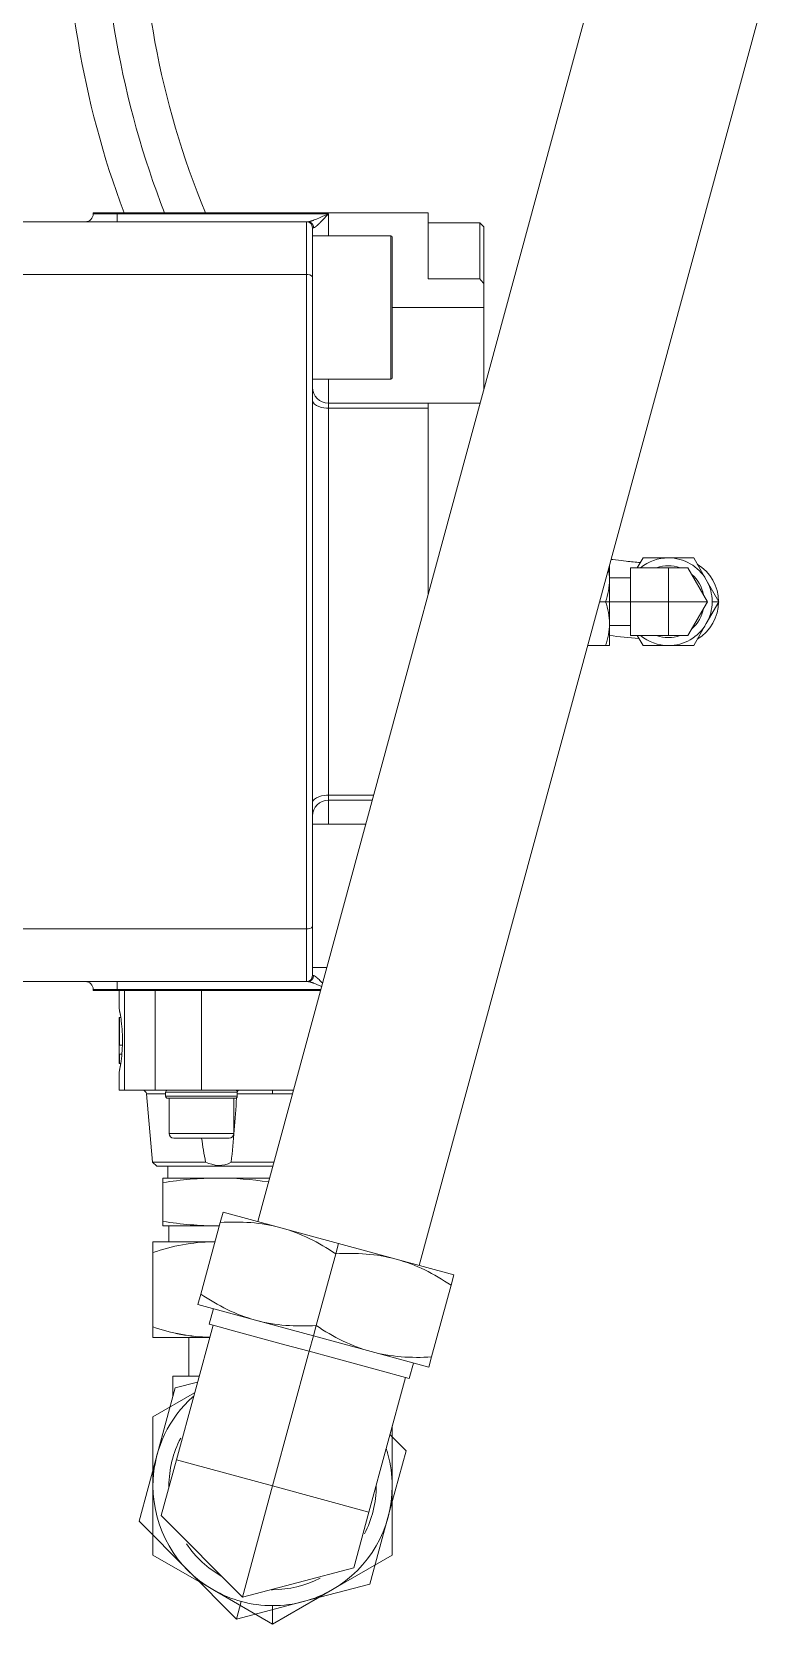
# Model space of a CAD drawing. Header units: millimetres. Extents: x -1838618 to -1600818, y -1770412 to -1553248.
# Drawn here: x -1791787.1 to -1791605.1, y -1686431.5 to -1686032.3 of the extents above; entities that cross this region are included whole.
import ezdxf

# ---------------------------------------------------------------- set-up
doc = ezdxf.new("R2010")
doc.units = ezdxf.units.MM
doc.header["$LTSCALE"] = 100
doc.layers.add('412equipment', color=6, linetype='Continuous')
doc.layers.add('_____1', color=160, linetype='Continuous')

# ---------------------------------------------------------------- blocks, each defined once
blk = doc.blocks.new('A$C2A4D0462')
at = {"layer": '_____1', "color": 7, "lineweight": 0}
for p, q in [((44.551, -52.323), (50.202, -31.545)), ((47.253, -53.058), (52.904, -32.279)), ((41.8, -35.464), (42.2, -35.463)), ((41.8, -35.48), (41.8, -35.464)), ((42.2, -35.48), (41.8, -35.48)), ((42.2, -35.48), (42.2, -35.463)), ((42.2, -35.464), (47.4, -35.464)), ((45.733, -35.48), (42.2, -35.48)), ((42.2, -35.48), (42.2, -35.614)), ((45.367, -35.614), (45.367, -36.496)), ((45.733, -35.847), (45.733, -35.48)), ((47.4, -35.464), (47.4, -36.568)), ((48.267, -35.63), (47.4, -35.63)), ((48.333, -35.697), (48.267, -35.63)), ((48.267, -36.568), (48.267, -35.63)), ((45.485, -35.714), (45.467, -35.714)), ((45.467, -35.714), (45.467, -36.534)), ((46.776, -35.847), (45.467, -35.847)), ((46.776, -35.847), (46.776, -38.247)), ((46.8, -35.871), (46.8, -38.223)), ((45.367, -36.496), (40.5, -36.496)), ((45.367, -36.496), (45.367, -47.432)), ((47.4, -36.568), (48.267, -36.568)), ((48.333, -37.047), (46.8, -37.047)), ((48.333, -38.416), (48.333, -37.047)), ((45.467, -38.247), (46.776, -38.247)), ((45.733, -38.647), (47.4, -38.647)), ((45.733, -45.196), (45.733, -38.731)), ((45.733, -38.731), (47.4, -38.731)), ((47.4, -38.647), (47.4, -38.731)), ((47.4, -38.647), (48.267, -38.647)), ((47.4, -38.731), (47.4, -41.848)), ((48.267, -38.661), (48.267, -38.647)), ((48.267, -38.647), (48.27, -38.647)), ((50.899, -41.397), (50.995, -41.23)), ((51.842, -41.23), (52.053, -41.597)), ((50.433, -41.597), (50.433, -41.364)), ((50.785, -41.397), (51.418, -41.397)), ((51.745, -41.397), (51.418, -41.397)), ((51.418, -41.397), (51.418, -41.964)), ((52.073, -41.964), (51.745, -41.397)), ((50.785, -41.564), (50.433, -41.564)), ((50.433, -41.964), (50.433, -41.597)), ((52.265, -41.964), (52.053, -41.597)), ((50.368, -41.964), (50.27, -41.964)), ((50.368, -41.964), (50.433, -41.964)), ((50.433, -41.964), (50.785, -41.964)), ((50.433, -42.33), (50.433, -41.964)), ((50.785, -41.964), (51.418, -41.964)), ((51.418, -41.964), (52.073, -41.964)), ((51.418, -41.964), (51.418, -42.53)), ((51.745, -42.53), (52.073, -41.964)), ((52.265, -41.964), (52.053, -42.33)), ((52.152, -41.964), (52.265, -41.964)), ((50.433, -42.697), (50.433, -42.33)), ((50.433, -42.364), (50.785, -42.364)), ((51.418, -42.53), (50.785, -42.53)), ((50.995, -42.697), (50.899, -42.53)), ((51.418, -42.53), (51.745, -42.53)), ((52.053, -42.33), (51.842, -42.697)), ((50.071, -42.697), (50.368, -42.697)), ((50.433, -42.697), (50.368, -42.697)), ((51.418, -42.697), (50.995, -42.697)), ((51.842, -42.697), (51.418, -42.697)), ((46.489, -45.196), (45.733, -45.196)), ((46.466, -45.28), (45.733, -45.28)), ((46.358, -45.68), (45.467, -45.68)), ((40.5, -47.432), (45.367, -47.432)), ((45.367, -48.314), (45.367, -47.432)), ((45.467, -48.08), (45.705, -48.08)), ((42.2, -48.447), (42.2, -48.314)), ((45.467, -48.214), (45.485, -48.214)), ((41.8, -48.447), (42.2, -48.447)), ((41.8, -48.464), (41.8, -48.447)), ((42.2, -48.447), (45.605, -48.447)), ((42.2, -48.447), (42.2, -48.464)), ((42.233, -48.464), (42.233, -48.758)), ((42.324, -50.13), (42.324, -48.464)), ((42.835, -50.13), (42.835, -48.464)), ((43.61, -48.464), (43.61, -50.13)), ((42.234, -48.912), (42.241, -48.912)), ((42.234, -49.22), (42.234, -48.912)), ((42.261, -48.912), (42.241, -48.912)), ((42.241, -48.912), (42.241, -49.374)), ((42.233, -49.22), (42.234, -49.22)), ((42.233, -49.22), (42.233, -49.374)), ((42.241, -49.374), (42.233, -49.374)), ((42.235, -49.374), (42.235, -49.528)), ((42.288, -49.374), (42.241, -49.374)), ((42.233, -49.528), (42.241, -49.528)), ((42.233, -49.528), (42.233, -49.682)), ((42.241, -49.682), (42.233, -49.682)), ((42.278, -49.528), (42.241, -49.528)), ((42.241, -49.528), (42.241, -49.682)), ((42.261, -49.682), (42.241, -49.682)), ((42.233, -50.13), (42.324, -50.13)), ((42.791, -51.331), (42.691, -50.191)), ((43.01, -50.191), (42.691, -50.191)), ((43.01, -50.164), (43.01, -50.23)), ((44.21, -50.164), (43.01, -50.164)), ((43.01, -50.23), (44.21, -50.23)), ((44.177, -50.264), (43.043, -50.264)), ((43.068, -50.264), (43.068, -50.85)), ((44.152, -50.264), (44.152, -50.85)), ((44.21, -50.23), (44.21, -50.164)), ((44.21, -50.191), (44.8, -50.191)), ((44.8, -50.191), (44.8, -50.13)), ((44.8, -50.191), (45.131, -50.191)), ((43.068, -50.85), (44.152, -50.85)), ((44.072, -50.93), (43.148, -50.93)), ((42.864, -51.397), (42.791, -51.331)), ((43.679, -51.331), (42.791, -51.331)), ((44.821, -51.331), (44.107, -51.331)), ((42.864, -51.397), (44.803, -51.397)), ((42.967, -51.673), (42.967, -51.597)), ((43.05, -51.397), (43.05, -51.597)), ((42.967, -51.673), (42.967, -52.321)), ((42.967, -52.397), (42.967, -52.321)), ((42.967, -52.397), (43.883, -52.397)), ((43.067, -52.397), (43.067, -52.664)), ((43.925, -52.338), (43.599, -53.538)), ((43.883, -52.397), (43.909, -52.397)), ((43.925, -52.338), (43.972, -52.166)), ((44.937, -52.428), (43.972, -52.166)), ((45.902, -52.691), (44.937, -52.428)), ((42.8, -52.842), (42.8, -52.664)), ((43.8, -52.664), (42.8, -52.664)), ((43.837, -52.664), (43.8, -52.664)), ((45.855, -52.863), (45.902, -52.691)), ((46.867, -52.953), (45.902, -52.691)), ((45.855, -52.863), (45.529, -54.062)), ((47.832, -53.216), (46.867, -52.953)), ((47.832, -53.216), (47.785, -53.388)), ((47.459, -54.587), (47.785, -53.388)), ((43.552, -53.71), (43.599, -53.538)), ((43.552, -53.71), (44.517, -53.972)), ((43.81, -53.78), (43.74, -54.037)), ((44.517, -53.972), (45.482, -54.235)), ((42.8, -54.264), (43.747, -54.264)), ((43.804, -54.055), (43.192, -56.306)), ((43.4, -54.264), (43.4, -54.91)), ((43.74, -54.037), (43.804, -54.055)), ((43.804, -54.055), (44.21, -54.165)), ((44.21, -54.165), (45.006, -54.382)), ((45.412, -54.492), (45.482, -54.235)), ((45.482, -54.235), (45.529, -54.062)), ((45.482, -54.235), (46.447, -54.497)), ((45.412, -54.492), (44.8, -56.744)), ((45.006, -54.382), (45.412, -54.492)), ((45.412, -54.492), (45.818, -54.603)), ((46.447, -54.497), (47.412, -54.76)), ((46.614, -54.819), (45.818, -54.603)), ((46.614, -54.819), (47.02, -54.929)), ((47.085, -54.947), (47.155, -54.69)), ((47.459, -54.587), (47.412, -54.76)), ((43.133, -54.91), (43.571, -54.91)), ((43.133, -54.91), (43.133, -55.251)), ((43.173, -55.105), (43.545, -55.006)), ((46.408, -57.181), (47.02, -54.929)), ((47.085, -54.947), (47.02, -54.929)), ((42.8, -55.589), (43.496, -55.187)), ((46.762, -55.881), (47.033, -56.154)), ((47.033, -56.154), (46.73, -57.268)), ((43.192, -56.306), (42.939, -57.235)), ((44.8, -56.744), (43.192, -56.306)), ((44.295, -58.601), (44.8, -56.744)), ((46.408, -57.181), (44.8, -56.744)), ((46.156, -58.11), (46.408, -57.181)), ((43.38, -58.153), (42.567, -57.333)), ((42.939, -57.235), (44.295, -58.601)), ((46.73, -57.268), (46.427, -58.383)), ((43.8, -58.476), (42.8, -57.898)), ((46.8, -57.898), (45.8, -58.476)), ((43.38, -58.153), (44.194, -58.972)), ((44.295, -58.601), (46.156, -58.11)), ((43.8, -58.476), (44.8, -59.053)), ((44.779, -58.477), (44.8, -58.477)), ((45.8, -58.476), (44.8, -59.053)), ((46.427, -58.383), (45.31, -58.677)), ((44.194, -58.972), (44.275, -58.674)), ((45.31, -58.677), (44.194, -58.972)), ((44.8, -59.053), (44.8, -58.744))]:
    blk.add_line(p, q, dxfattribs=at)
for points in [[(40.5, -35.614), (45.367, -35.614), (45.392, -35.614)], [(48.333, -35.697), (48.333, -36.647), (48.333, -37.047)], [(45.467, -36.534), (45.467, -47.393), (45.467, -48.214)], [(45.733, -38.731), (45.733, -38.647), (45.733, -38.247)], [(50.995, -41.23), (51.418, -41.23), (51.842, -41.23)], [(50.785, -42.53), (50.785, -41.964), (50.785, -41.397)], [(45.733, -45.68), (45.733, -45.28), (45.733, -45.196)], [(45.392, -48.314), (45.392, -48.314), (45.367, -48.314), (40.5, -48.314)], [(45.601, -48.464), (42.2, -48.464), (41.8, -48.464)], [(42.235, -48.769), (42.235, -48.765), (42.234, -48.763), (42.234, -48.76), (42.233, -48.759), (42.233, -48.758)], [(42.233, -49.835), (42.233, -49.835), (42.233, -50.13)], [(45.148, -50.13), (43.61, -50.13), (42.835, -50.13), (42.324, -50.13)], [(44.749, -51.597), (43.883, -51.597), (42.967, -51.597)], [(42.8, -54.264), (42.8, -54.085), (42.8, -52.842)], [(42.567, -57.333), (42.87, -56.219), (43.173, -55.105)], [(42.8, -57.898), (42.8, -56.744), (42.8, -55.589)], [(46.8, -55.741), (46.8, -56.744), (46.8, -57.898)]]:
    blk.add_lwpolyline(points, dxfattribs=at)
for points in [[(27.966, -33.364), (34.76, -27.669), (39.653, -20.036), (41.992, -11.485)], [(41.3, -29.634), (41.31, -31.645), (41.608, -33.578), (42.316, -35.464)], [(41.933, -29.634), (41.935, -31.62), (42.263, -33.614), (42.995, -35.464)], [(43.679, -35.464), (42.897, -33.588), (42.576, -31.663), (42.567, -29.634)], [(41.667, -35.613), (41.741, -35.613), (41.8, -35.553), (41.8, -35.48)], [(45.467, -35.714), (45.467, -35.659), (45.422, -35.614), (45.367, -35.614)], [(46.8, -35.871), (46.8, -35.858), (46.789, -35.847), (46.776, -35.847)], [(45.467, -36.534), (45.464, -36.504), (45.389, -36.494), (45.367, -36.496)], [(48.267, -36.568), (48.288, -36.594), (48.312, -36.62), (48.333, -36.647)], [(46.776, -38.247), (46.789, -38.247), (46.8, -38.236), (46.8, -38.223)], [(45.466, -38.38), (45.466, -38.528), (45.586, -38.647), (45.733, -38.647)], [(45.733, -38.731), (45.657, -38.735), (45.469, -38.699), (45.467, -38.599)], [(51.418, -41.231), (51.248, -41.231), (51.084, -41.29), (50.953, -41.398)], [(52.053, -41.598), (51.922, -41.371), (51.68, -41.231), (51.418, -41.231)], [(50.433, -41.597), (50.434, -41.539), (50.428, -41.48), (50.417, -41.422)], [(51.221, -41.397), (51.282, -41.376), (51.354, -41.363), (51.418, -41.364)], [(51.418, -41.364), (51.481, -41.363), (51.556, -41.376), (51.615, -41.397)], [(51.81, -41.509), (51.916, -41.602), (51.979, -41.714), (52.008, -41.851)], [(50.433, -41.597), (50.434, -41.72), (50.407, -41.848), (50.368, -41.964)], [(52.151, -41.964), (52.151, -41.836), (52.117, -41.709), (52.053, -41.598)], [(50.433, -42.33), (50.435, -42.209), (50.407, -42.078), (50.368, -41.964)], [(52.053, -42.331), (52.117, -42.219), (52.151, -42.093), (52.151, -41.964)], [(51.81, -42.418), (51.913, -42.331), (51.982, -42.208), (52.008, -42.076)], [(50.368, -42.697), (50.407, -42.58), (50.434, -42.454), (50.433, -42.33)], [(50.433, -42.53), (50.598, -42.55), (50.761, -42.566), (50.926, -42.577)], [(50.953, -42.53), (51.084, -42.638), (51.248, -42.697), (51.418, -42.697)], [(51.221, -42.53), (51.287, -42.554), (51.349, -42.562), (51.418, -42.564)], [(51.418, -42.697), (51.68, -42.697), (51.922, -42.557), (52.053, -42.331)], [(51.418, -42.564), (51.485, -42.562), (51.552, -42.555), (51.615, -42.53)], [(45.733, -45.196), (45.659, -45.192), (45.468, -45.229), (45.467, -45.328)], [(45.733, -45.28), (45.586, -45.28), (45.466, -45.399), (45.466, -45.547)], [(45.367, -47.432), (45.393, -47.431), (45.461, -47.427), (45.467, -47.393)], [(41.8, -48.447), (41.8, -48.374), (41.741, -48.314), (41.667, -48.314)], [(45.367, -48.314), (45.422, -48.314), (45.467, -48.27), (45.467, -48.214)], [(45.485, -48.214), (45.485, -48.266), (45.446, -48.313), (45.392, -48.314)], [(42.692, -50.191), (42.689, -50.157), (42.66, -50.13), (42.625, -50.13)], [(43.043, -50.13), (43.026, -50.131), (43.009, -50.146), (43.01, -50.164)], [(43.01, -50.23), (43.009, -50.248), (43.026, -50.263), (43.043, -50.264)], [(44.107, -51.331), (44.15, -50.974), (44.176, -50.616), (44.197, -50.257)], [(44.21, -50.164), (44.21, -50.146), (44.195, -50.131), (44.177, -50.131)], [(44.177, -50.263), (44.195, -50.263), (44.21, -50.248), (44.21, -50.23)], [(43.068, -50.85), (43.066, -50.893), (43.105, -50.932), (43.148, -50.93)], [(43.613, -50.93), (43.632, -51.064), (43.655, -51.198), (43.679, -51.331)], [(44.072, -50.93), (44.116, -50.93), (44.152, -50.894), (44.152, -50.85)], [(43.679, -51.331), (43.819, -51.39), (43.972, -51.415), (44.107, -51.331)], [(43.883, -51.597), (43.575, -51.597), (43.271, -51.625), (42.967, -51.673)], [(44.731, -51.663), (44.452, -51.621), (44.166, -51.598), (43.883, -51.597)], [(42.967, -52.321), (43.27, -52.368), (43.576, -52.398), (43.883, -52.397)], [(43.883, -52.397), (43.892, -52.397), (43.901, -52.397), (43.909, -52.397)], [(44.937, -52.428), (44.603, -52.338), (44.27, -52.32), (43.925, -52.338)], [(44.937, -52.428), (45.27, -52.519), (45.569, -52.673), (45.855, -52.863)], [(43.8, -52.664), (43.462, -52.662), (43.12, -52.735), (42.8, -52.842)], [(43.836, -52.667), (43.823, -52.664), (43.814, -52.664), (43.8, -52.664)], [(43.8, -52.664), (43.813, -52.664), (43.825, -52.664), (43.837, -52.664)], [(46.867, -52.953), (46.533, -52.863), (46.199, -52.844), (45.855, -52.863)], [(47.785, -53.388), (47.5, -53.198), (47.199, -53.043), (46.867, -52.953)], [(43.599, -53.538), (43.883, -53.727), (44.187, -53.883), (44.517, -53.972)], [(45.529, -54.062), (45.189, -54.082), (44.847, -54.064), (44.517, -53.972)], [(42.8, -54.085), (43.106, -54.188), (43.426, -54.256), (43.75, -54.255)], [(42.8, -54.085), (43.106, -54.187), (43.424, -54.258), (43.747, -54.263)], [(45.529, -54.062), (45.81, -54.251), (46.12, -54.409), (46.447, -54.497)], [(46.447, -54.497), (46.776, -54.588), (47.12, -54.607), (47.459, -54.587)], [(43.395, -55.321), (43.014, -55.697), (42.8, -56.209), (42.8, -56.744)], [(43.482, -55.24), (43.452, -55.266), (43.423, -55.293), (43.395, -55.321)], [(46.728, -56.212), (46.719, -56.18), (46.709, -56.147), (46.699, -56.114)], [(46.8, -56.744), (46.8, -56.564), (46.776, -56.386), (46.728, -56.212)], [(42.8, -56.744), (42.8, -57.459), (43.182, -58.119), (43.8, -58.476)], [(45.8, -58.476), (46.419, -58.119), (46.8, -57.459), (46.8, -56.744)], [(43.361, -57.71), (43.513, -57.936), (43.716, -58.123), (43.953, -58.256)], [(43.8, -58.476), (44.104, -58.652), (44.449, -58.744), (44.8, -58.744)], [(44.8, -58.477), (45.076, -58.477), (45.348, -58.411), (45.593, -58.285)], [(44.8, -58.744), (45.151, -58.744), (45.496, -58.652), (45.8, -58.476)]]:
    blk.add_open_spline(points, degree=3, dxfattribs=at)
for points, knots in [([(45.733, -35.48), (45.689, -35.501), (45.643, -35.522), (45.598, -35.541), (45.565, -35.556), (45.53, -35.571), (45.496, -35.584), (45.491, -35.587), (45.483, -35.589), (45.478, -35.591), (45.478, -35.591), (45.476, -35.592), (45.476, -35.592), (45.476, -35.592), (45.474, -35.592), (45.474, -35.592), (45.474, -35.592), (45.472, -35.593), (45.472, -35.593), (45.472, -35.593), (45.471, -35.594), (45.471, -35.594), (45.471, -35.594), (45.469, -35.594), (45.469, -35.594), (45.469, -35.594), (45.467, -35.595), (45.467, -35.595), (45.467, -35.595), (45.465, -35.596), (45.465, -35.596), (45.465, -35.596), (45.464, -35.596), (45.464, -35.596), (45.464, -35.596), (45.462, -35.597), (45.462, -35.597), (45.462, -35.597), (45.46, -35.597), (45.46, -35.597), (45.46, -35.597), (45.459, -35.598), (45.459, -35.598), (45.459, -35.598), (45.457, -35.598), (45.457, -35.598), (45.457, -35.598), (45.455, -35.599), (45.455, -35.599), (45.455, -35.599), (45.454, -35.6), (45.454, -35.6), (45.454, -35.6), (45.452, -35.6), (45.452, -35.6), (45.452, -35.6), (45.451, -35.601), (45.451, -35.601), (45.451, -35.601), (45.449, -35.601), (45.449, -35.601), (45.449, -35.601), (45.448, -35.602), (45.448, -35.602), (45.448, -35.602), (45.445, -35.602), (45.445, -35.602), (45.445, -35.602), (45.443, -35.603), (45.443, -35.603), (45.443, -35.603), (45.442, -35.603), (45.442, -35.603), (45.442, -35.603), (45.441, -35.604), (45.441, -35.604), (45.441, -35.604), (45.439, -35.604), (45.439, -35.604), (45.439, -35.604), (45.438, -35.605), (45.438, -35.605), (45.438, -35.605), (45.435, -35.605), (45.435, -35.605), (45.435, -35.605), (45.434, -35.606), (45.434, -35.606), (45.434, -35.606), (45.432, -35.606), (45.432, -35.606), (45.432, -35.606), (45.43, -35.607), (45.43, -35.607), (45.43, -35.607), (45.428, -35.607), (45.428, -35.607), (45.428, -35.607), (45.427, -35.608), (45.427, -35.608), (45.427, -35.608), (45.425, -35.608), (45.425, -35.608), (45.425, -35.608), (45.423, -35.609), (45.423, -35.609), (45.423, -35.609), (45.42, -35.609), (45.42, -35.609), (45.42, -35.609), (45.419, -35.61), (45.419, -35.61), (45.419, -35.61), (45.416, -35.61), (45.416, -35.61), (45.416, -35.61), (45.415, -35.611), (45.415, -35.611), (45.415, -35.611), (45.411, -35.611), (45.411, -35.611), (45.411, -35.611), (45.41, -35.612), (45.41, -35.612), (45.41, -35.612), (45.405, -35.612), (45.405, -35.612), (45.405, -35.612), (45.404, -35.613), (45.404, -35.613), (45.404, -35.613), (45.402, -35.613), (45.402, -35.613), (45.401, -35.613), (45.399, -35.613), (45.397, -35.613), (45.397, -35.613), (45.395, -35.613), (45.395, -35.613), (45.395, -35.613), (45.394, -35.614), (45.394, -35.614), (45.394, -35.614), (45.392, -35.614), (45.392, -35.614)], [0, 0, 0, 0, 1, 1, 1, 2, 2, 2, 3, 3, 3, 4, 4, 4, 5, 5, 5, 6, 6, 6, 7, 7, 7, 8, 8, 8, 9, 9, 9, 10, 10, 10, 11, 11, 11, 12, 12, 12, 13, 13, 13, 14, 14, 14, 15, 15, 15, 16, 16, 16, 17, 17, 17, 18, 18, 18, 19, 19, 19, 20, 20, 20, 21, 21, 21, 22, 22, 22, 23, 23, 23, 24, 24, 24, 25, 25, 25, 26, 26, 26, 27, 27, 27, 28, 28, 28, 29, 29, 29, 30, 30, 30, 31, 31, 31, 32, 32, 32, 33, 33, 33, 34, 34, 34, 35, 35, 35, 36, 36, 36, 37, 37, 37, 38, 38, 38, 39, 39, 39, 40, 40, 40, 41, 41, 41, 42, 42, 42, 43, 43, 43, 44, 44, 44, 45, 45, 45, 46, 46, 46, 47, 47, 47, 48, 48, 48, 48]), ([(45.392, -35.614), (45.395, -35.614), (45.398, -35.614), (45.401, -35.614), (45.401, -35.614), (45.404, -35.614), (45.404, -35.614), (45.404, -35.614), (45.405, -35.615), (45.405, -35.615), (45.407, -35.615), (45.409, -35.615), (45.41, -35.615), (45.41, -35.615), (45.41, -35.616), (45.41, -35.616), (45.41, -35.616), (45.414, -35.616), (45.414, -35.616), (45.414, -35.616), (45.415, -35.617), (45.415, -35.617), (45.415, -35.617), (45.417, -35.617), (45.417, -35.617), (45.417, -35.617), (45.418, -35.618), (45.418, -35.618), (45.418, -35.618), (45.42, -35.618), (45.42, -35.618), (45.42, -35.618), (45.421, -35.619), (45.421, -35.619), (45.421, -35.619), (45.423, -35.619), (45.423, -35.619), (45.423, -35.619), (45.424, -35.62), (45.424, -35.62), (45.424, -35.62), (45.425, -35.62), (45.425, -35.62), (45.425, -35.62), (45.426, -35.621), (45.426, -35.621), (45.426, -35.621), (45.428, -35.621), (45.428, -35.621), (45.428, -35.621), (45.429, -35.622), (45.429, -35.622), (45.429, -35.622), (45.43, -35.622), (45.43, -35.622), (45.43, -35.622), (45.431, -35.623), (45.431, -35.623), (45.431, -35.623), (45.432, -35.623), (45.432, -35.623), (45.432, -35.623), (45.432, -35.624), (45.432, -35.624), (45.432, -35.624), (45.434, -35.624), (45.434, -35.624), (45.434, -35.624), (45.435, -35.625), (45.435, -35.625), (45.435, -35.625), (45.436, -35.625), (45.436, -35.625), (45.436, -35.625), (45.436, -35.626), (45.436, -35.626), (45.436, -35.626), (45.437, -35.626), (45.437, -35.626), (45.437, -35.626), (45.438, -35.627), (45.438, -35.627), (45.438, -35.627), (45.439, -35.627), (45.439, -35.627), (45.439, -35.627), (45.439, -35.628), (45.439, -35.628), (45.439, -35.628), (45.44, -35.628), (45.44, -35.628), (45.44, -35.628), (45.441, -35.629), (45.441, -35.629), (45.441, -35.629), (45.442, -35.63), (45.442, -35.63), (45.442, -35.63), (45.443, -35.63), (45.443, -35.63), (45.443, -35.63), (45.444, -35.631), (45.444, -35.631), (45.444, -35.631), (45.445, -35.632), (45.445, -35.632), (45.445, -35.632), (45.446, -35.632), (45.446, -35.632), (45.446, -35.632), (45.446, -35.633), (45.446, -35.633), (45.446, -35.633), (45.447, -35.633), (45.447, -35.633), (45.447, -35.633), (45.448, -35.634), (45.448, -35.634), (45.448, -35.634), (45.449, -35.635), (45.449, -35.635), (45.449, -35.635), (45.45, -35.635), (45.45, -35.635), (45.45, -35.635), (45.451, -35.636), (45.451, -35.636), (45.451, -35.636), (45.451, -35.637), (45.451, -35.637), (45.451, -35.637), (45.452, -35.637), (45.452, -35.637), (45.452, -35.637), (45.452, -35.638), (45.452, -35.638), (45.452, -35.638), (45.453, -35.638), (45.453, -35.638), (45.453, -35.638), (45.454, -35.639), (45.454, -35.639), (45.454, -35.639), (45.454, -35.64), (45.454, -35.64), (45.454, -35.64), (45.455, -35.64), (45.455, -35.64), (45.455, -35.64), (45.456, -35.641), (45.456, -35.641), (45.456, -35.641), (45.456, -35.642), (45.456, -35.642), (45.456, -35.642), (45.457, -35.642), (45.457, -35.642), (45.457, -35.642), (45.458, -35.643), (45.458, -35.643), (45.458, -35.643), (45.458, -35.644), (45.458, -35.644), (45.458, -35.644), (45.459, -35.644), (45.459, -35.644), (45.459, -35.644), (45.459, -35.645), (45.459, -35.645), (45.459, -35.645), (45.46, -35.646), (45.46, -35.646), (45.46, -35.646), (45.461, -35.646), (45.461, -35.646), (45.461, -35.646), (45.461, -35.647), (45.461, -35.647), (45.461, -35.647), (45.462, -35.648), (45.462, -35.648), (45.462, -35.648), (45.463, -35.649), (45.463, -35.649), (45.463, -35.649), (45.463, -35.65), (45.463, -35.65), (45.463, -35.65), (45.464, -35.65), (45.464, -35.65), (45.464, -35.65), (45.464, -35.651), (45.464, -35.651), (45.464, -35.651), (45.465, -35.652), (45.465, -35.652), (45.465, -35.652), (45.465, -35.653), (45.465, -35.653), (45.465, -35.653), (45.466, -35.653), (45.466, -35.653), (45.466, -35.653), (45.467, -35.654), (45.467, -35.654), (45.467, -35.654), (45.467, -35.655), (45.467, -35.655), (45.467, -35.655), (45.468, -35.656), (45.468, -35.656), (45.468, -35.656), (45.469, -35.657), (45.469, -35.657), (45.469, -35.657), (45.469, -35.659), (45.469, -35.659), (45.469, -35.659), (45.47, -35.659), (45.47, -35.659), (45.47, -35.659), (45.47, -35.66), (45.47, -35.66), (45.47, -35.66), (45.471, -35.661), (45.471, -35.661), (45.471, -35.661), (45.471, -35.662), (45.471, -35.662), (45.471, -35.662), (45.472, -35.663), (45.472, -35.663), (45.472, -35.663), (45.473, -35.664), (45.473, -35.664), (45.473, -35.664), (45.473, -35.666), (45.473, -35.666), (45.473, -35.666), (45.475, -35.668), (45.475, -35.668), (45.475, -35.668), (45.475, -35.67), (45.475, -35.67), (45.475, -35.67), (45.476, -35.671), (45.476, -35.671), (45.476, -35.671), (45.477, -35.672), (45.477, -35.672), (45.477, -35.672), (45.477, -35.674), (45.477, -35.674), (45.477, -35.674), (45.478, -35.675), (45.478, -35.675), (45.478, -35.675), (45.478, -35.677), (45.478, -35.677), (45.478, -35.677), (45.479, -35.677), (45.479, -35.677), (45.479, -35.677), (45.479, -35.68), (45.479, -35.68), (45.479, -35.68), (45.48, -35.681), (45.48, -35.681), (45.48, -35.681), (45.48, -35.683), (45.48, -35.683), (45.48, -35.683), (45.481, -35.684), (45.481, -35.684), (45.481, -35.684), (45.481, -35.686), (45.481, -35.686), (45.481, -35.686), (45.482, -35.687), (45.482, -35.687), (45.482, -35.687), (45.482, -35.691), (45.482, -35.691), (45.482, -35.691), (45.483, -35.692), (45.483, -35.692), (45.483, -35.692), (45.483, -35.696), (45.483, -35.696), (45.483, -35.696), (45.484, -35.697), (45.484, -35.697), (45.484, -35.697), (45.484, -35.699), (45.484, -35.699), (45.484, -35.7), (45.484, -35.703), (45.484, -35.704), (45.484, -35.704), (45.485, -35.705), (45.485, -35.705), (45.485, -35.705), (45.485, -35.709), (45.485, -35.709), (45.485, -35.711), (45.485, -35.712), (45.485, -35.714)], [0, 0, 0, 0, 1, 1, 1, 2, 2, 2, 3, 3, 3, 4, 4, 4, 5, 5, 5, 6, 6, 6, 7, 7, 7, 8, 8, 8, 9, 9, 9, 10, 10, 10, 11, 11, 11, 12, 12, 12, 13, 13, 13, 14, 14, 14, 15, 15, 15, 16, 16, 16, 17, 17, 17, 18, 18, 18, 19, 19, 19, 20, 20, 20, 21, 21, 21, 22, 22, 22, 23, 23, 23, 24, 24, 24, 25, 25, 25, 26, 26, 26, 27, 27, 27, 28, 28, 28, 29, 29, 29, 30, 30, 30, 31, 31, 31, 32, 32, 32, 33, 33, 33, 34, 34, 34, 35, 35, 35, 36, 36, 36, 37, 37, 37, 38, 38, 38, 39, 39, 39, 40, 40, 40, 41, 41, 41, 42, 42, 42, 43, 43, 43, 44, 44, 44, 45, 45, 45, 46, 46, 46, 47, 47, 47, 48, 48, 48, 49, 49, 49, 50, 50, 50, 51, 51, 51, 52, 52, 52, 53, 53, 53, 54, 54, 54, 55, 55, 55, 56, 56, 56, 57, 57, 57, 58, 58, 58, 59, 59, 59, 60, 60, 60, 61, 61, 61, 62, 62, 62, 63, 63, 63, 64, 64, 64, 65, 65, 65, 66, 66, 66, 67, 67, 67, 68, 68, 68, 69, 69, 69, 70, 70, 70, 71, 71, 71, 72, 72, 72, 73, 73, 73, 74, 74, 74, 75, 75, 75, 76, 76, 76, 77, 77, 77, 78, 78, 78, 79, 79, 79, 80, 80, 80, 81, 81, 81, 82, 82, 82, 83, 83, 83, 84, 84, 84, 85, 85, 85, 86, 86, 86, 87, 87, 87, 88, 88, 88, 89, 89, 89, 90, 90, 90, 91, 91, 91, 92, 92, 92, 93, 93, 93, 94, 94, 94, 95, 95, 95, 96, 96, 96, 97, 97, 97, 98, 98, 98, 99, 99, 99, 100, 100, 100, 101, 101, 101, 102, 102, 102, 102]), ([(45.485, -35.714), (45.485, -35.714), (45.486, -35.714), (45.486, -35.714), (45.486, -35.714), (45.487, -35.713), (45.487, -35.713), (45.487, -35.713), (45.492, -35.713), (45.492, -35.713), (45.492, -35.713), (45.492, -35.712), (45.492, -35.712), (45.492, -35.712), (45.495, -35.712), (45.495, -35.712), (45.495, -35.712), (45.495, -35.711), (45.495, -35.711), (45.495, -35.711), (45.497, -35.711), (45.497, -35.711), (45.497, -35.711), (45.497, -35.71), (45.497, -35.71), (45.497, -35.71), (45.499, -35.71), (45.499, -35.71), (45.499, -35.71), (45.5, -35.709), (45.5, -35.709), (45.5, -35.709), (45.501, -35.709), (45.501, -35.709), (45.501, -35.709), (45.502, -35.708), (45.502, -35.708), (45.502, -35.708), (45.503, -35.708), (45.503, -35.708), (45.503, -35.708), (45.504, -35.707), (45.504, -35.707), (45.504, -35.707), (45.505, -35.707), (45.505, -35.707), (45.505, -35.707), (45.506, -35.706), (45.506, -35.706), (45.506, -35.706), (45.507, -35.706), (45.507, -35.706), (45.507, -35.706), (45.507, -35.705), (45.507, -35.705), (45.507, -35.705), (45.509, -35.705), (45.509, -35.705), (45.509, -35.705), (45.509, -35.704), (45.509, -35.704), (45.509, -35.704), (45.51, -35.704), (45.51, -35.704), (45.51, -35.704), (45.511, -35.703), (45.511, -35.703), (45.511, -35.703), (45.512, -35.702), (45.512, -35.702), (45.512, -35.702), (45.513, -35.702), (45.513, -35.702), (45.513, -35.702), (45.514, -35.701), (45.514, -35.701), (45.514, -35.701), (45.515, -35.7), (45.515, -35.7), (45.515, -35.7), (45.516, -35.7), (45.516, -35.7), (45.516, -35.7), (45.518, -35.698), (45.518, -35.698), (45.518, -35.698), (45.519, -35.697), (45.519, -35.697), (45.519, -35.697), (45.52, -35.697), (45.52, -35.697), (45.52, -35.697), (45.521, -35.696), (45.521, -35.696), (45.521, -35.696), (45.522, -35.696), (45.522, -35.696), (45.522, -35.696), (45.522, -35.695), (45.522, -35.695), (45.522, -35.695), (45.523, -35.694), (45.523, -35.694), (45.523, -35.694), (45.524, -35.694), (45.524, -35.694), (45.524, -35.694), (45.525, -35.693), (45.525, -35.693), (45.525, -35.693), (45.526, -35.692), (45.526, -35.692), (45.526, -35.692), (45.527, -35.692), (45.527, -35.692), (45.527, -35.692), (45.528, -35.691), (45.528, -35.691), (45.528, -35.691), (45.529, -35.69), (45.529, -35.69), (45.529, -35.69), (45.53, -35.689), (45.53, -35.689), (45.53, -35.689), (45.531, -35.689), (45.531, -35.689), (45.531, -35.689), (45.531, -35.688), (45.531, -35.688), (45.531, -35.688), (45.532, -35.687), (45.532, -35.687), (45.532, -35.687), (45.533, -35.686), (45.533, -35.686), (45.533, -35.686), (45.534, -35.685), (45.534, -35.685), (45.534, -35.685), (45.535, -35.685), (45.535, -35.685), (45.535, -35.685), (45.536, -35.684), (45.536, -35.684), (45.536, -35.684), (45.537, -35.683), (45.537, -35.683), (45.537, -35.683), (45.538, -35.682), (45.538, -35.682), (45.538, -35.682), (45.54, -35.681), (45.54, -35.681), (45.54, -35.681), (45.541, -35.68), (45.541, -35.68), (45.541, -35.68), (45.542, -35.679), (45.542, -35.679), (45.542, -35.679), (45.543, -35.678), (45.543, -35.678), (45.543, -35.678), (45.545, -35.676), (45.545, -35.676), (45.549, -35.671), (45.549, -35.674), (45.553, -35.669), (45.553, -35.669), (45.554, -35.668), (45.554, -35.668), (45.554, -35.668), (45.556, -35.667), (45.556, -35.667), (45.556, -35.667), (45.557, -35.666), (45.557, -35.666), (45.557, -35.666), (45.558, -35.665), (45.558, -35.665), (45.558, -35.665), (45.559, -35.663), (45.559, -35.663), (45.559, -35.663), (45.561, -35.662), (45.561, -35.662), (45.561, -35.662), (45.565, -35.658), (45.565, -35.658), (45.565, -35.658), (45.566, -35.657), (45.566, -35.657), (45.566, -35.657), (45.567, -35.656), (45.567, -35.656), (45.567, -35.656), (45.569, -35.655), (45.569, -35.655), (45.569, -35.655), (45.57, -35.653), (45.57, -35.653), (45.57, -35.653), (45.571, -35.652), (45.571, -35.652), (45.571, -35.652), (45.573, -35.651), (45.573, -35.651), (45.574, -35.649), (45.584, -35.64), (45.585, -35.639), (45.585, -35.639), (45.586, -35.637), (45.586, -35.637), (45.586, -35.637), (45.588, -35.636), (45.588, -35.636), (45.588, -35.636), (45.589, -35.634), (45.589, -35.634), (45.589, -35.634), (45.591, -35.633), (45.591, -35.633), (45.591, -35.633), (45.592, -35.631), (45.592, -35.631), (45.592, -35.631), (45.594, -35.629), (45.594, -35.629), (45.594, -35.629), (45.596, -35.628), (45.596, -35.628), (45.596, -35.628), (45.597, -35.626), (45.597, -35.626), (45.597, -35.626), (45.599, -35.624), (45.599, -35.624), (45.599, -35.624), (45.601, -35.623), (45.601, -35.623), (45.601, -35.623), (45.602, -35.621), (45.602, -35.621), (45.602, -35.621), (45.604, -35.619), (45.604, -35.619), (45.604, -35.619), (45.606, -35.617), (45.606, -35.617), (45.606, -35.617), (45.608, -35.616), (45.608, -35.616), (45.608, -35.616), (45.609, -35.614), (45.609, -35.614), (45.651, -35.571), (45.693, -35.525), (45.733, -35.48)], [0, 0, 0, 0, 1, 1, 1, 2, 2, 2, 3, 3, 3, 4, 4, 4, 5, 5, 5, 6, 6, 6, 7, 7, 7, 8, 8, 8, 9, 9, 9, 10, 10, 10, 11, 11, 11, 12, 12, 12, 13, 13, 13, 14, 14, 14, 15, 15, 15, 16, 16, 16, 17, 17, 17, 18, 18, 18, 19, 19, 19, 20, 20, 20, 21, 21, 21, 22, 22, 22, 23, 23, 23, 24, 24, 24, 25, 25, 25, 26, 26, 26, 27, 27, 27, 28, 28, 28, 29, 29, 29, 30, 30, 30, 31, 31, 31, 32, 32, 32, 33, 33, 33, 34, 34, 34, 35, 35, 35, 36, 36, 36, 37, 37, 37, 38, 38, 38, 39, 39, 39, 40, 40, 40, 41, 41, 41, 42, 42, 42, 43, 43, 43, 44, 44, 44, 45, 45, 45, 46, 46, 46, 47, 47, 47, 48, 48, 48, 49, 49, 49, 50, 50, 50, 51, 51, 51, 52, 52, 52, 53, 53, 53, 54, 54, 54, 55, 55, 55, 56, 56, 56, 57, 57, 57, 58, 58, 58, 59, 59, 59, 60, 60, 60, 61, 61, 61, 62, 62, 62, 63, 63, 63, 64, 64, 64, 65, 65, 65, 66, 66, 66, 67, 67, 67, 68, 68, 68, 69, 69, 69, 70, 70, 70, 71, 71, 71, 72, 72, 72, 73, 73, 73, 74, 74, 74, 75, 75, 75, 76, 76, 76, 77, 77, 77, 78, 78, 78, 79, 79, 79, 80, 80, 80, 81, 81, 81, 82, 82, 82, 83, 83, 83, 84, 84, 84, 85, 85, 85, 86, 86, 86, 86]), ([(50.95, -41.309), (50.871, -41.303), (50.791, -41.296), (50.712, -41.287), (50.712, -41.287), (50.67, -41.282), (50.67, -41.282), (50.67, -41.282), (50.627, -41.278), (50.627, -41.278), (50.627, -41.278), (50.583, -41.272), (50.583, -41.272), (50.583, -41.272), (50.537, -41.266), (50.537, -41.266), (50.537, -41.266), (50.491, -41.26), (50.491, -41.26), (50.491, -41.26), (50.488, -41.26), (50.488, -41.26), (50.488, -41.26), (50.485, -41.259), (50.485, -41.259), (50.48, -41.259), (50.468, -41.257), (50.462, -41.256)], [0, 0, 0, 0, 1, 1, 1, 2, 2, 2, 3, 3, 3, 4, 4, 4, 5, 5, 5, 6, 6, 6, 7, 7, 7, 8, 8, 8, 9, 9, 9, 9]), ([(51.902, -42.592), (52.122, -42.459), (52.257, -42.221), (52.257, -41.964), (52.257, -41.707), (52.122, -41.469), (51.902, -41.336)], [0, 0, 0, 0, 1, 1, 1, 2, 2, 2, 2]), ([(45.619, -48.395), (45.574, -48.376), (45.53, -48.356), (45.484, -48.338), (45.484, -48.338), (45.482, -48.338), (45.482, -48.338), (45.482, -48.338), (45.48, -48.337), (45.48, -48.337), (45.48, -48.337), (45.476, -48.335), (45.476, -48.335), (45.476, -48.335), (45.474, -48.335), (45.474, -48.335), (45.474, -48.335), (45.472, -48.334), (45.472, -48.334), (45.472, -48.334), (45.471, -48.333), (45.471, -48.333), (45.471, -48.333), (45.469, -48.333), (45.469, -48.333), (45.469, -48.333), (45.467, -48.332), (45.467, -48.332), (45.467, -48.332), (45.465, -48.332), (45.465, -48.332), (45.465, -48.332), (45.464, -48.331), (45.464, -48.331), (45.464, -48.331), (45.462, -48.33), (45.462, -48.33), (45.462, -48.33), (45.46, -48.33), (45.46, -48.33), (45.46, -48.33), (45.459, -48.329), (45.459, -48.329), (45.459, -48.329), (45.457, -48.329), (45.457, -48.329), (45.457, -48.329), (45.455, -48.328), (45.455, -48.328), (45.455, -48.328), (45.454, -48.328), (45.454, -48.328), (45.454, -48.328), (45.452, -48.327), (45.452, -48.327), (45.452, -48.327), (45.451, -48.327), (45.451, -48.327), (45.451, -48.327), (45.449, -48.326), (45.449, -48.326), (45.449, -48.326), (45.448, -48.326), (45.448, -48.326), (45.448, -48.326), (45.446, -48.325), (45.446, -48.325), (45.446, -48.325), (45.445, -48.325), (45.445, -48.325), (45.445, -48.325), (45.443, -48.324), (45.443, -48.324), (45.443, -48.324), (45.442, -48.324), (45.442, -48.324), (45.442, -48.324), (45.441, -48.323), (45.441, -48.323), (45.441, -48.323), (45.438, -48.323), (45.438, -48.323), (45.438, -48.323), (45.437, -48.322), (45.437, -48.322), (45.437, -48.322), (45.435, -48.322), (45.435, -48.322), (45.435, -48.322), (45.434, -48.321), (45.434, -48.321), (45.434, -48.321), (45.432, -48.321), (45.432, -48.321), (45.432, -48.321), (45.43, -48.32), (45.43, -48.32), (45.43, -48.32), (45.428, -48.32), (45.428, -48.32), (45.428, -48.32), (45.427, -48.319), (45.427, -48.319), (45.427, -48.319), (45.423, -48.319), (45.423, -48.319), (45.423, -48.319), (45.422, -48.318), (45.422, -48.318), (45.422, -48.318), (45.419, -48.318), (45.419, -48.318), (45.419, -48.318), (45.418, -48.317), (45.418, -48.317), (45.418, -48.317), (45.415, -48.317), (45.415, -48.317), (45.415, -48.317), (45.414, -48.316), (45.414, -48.316), (45.414, -48.316), (45.41, -48.316), (45.41, -48.316), (45.41, -48.316), (45.41, -48.315), (45.41, -48.315), (45.41, -48.315), (45.404, -48.315), (45.404, -48.315), (45.404, -48.315), (45.403, -48.314), (45.403, -48.314), (45.403, -48.314), (45.401, -48.314), (45.401, -48.314), (45.398, -48.314), (45.395, -48.314), (45.392, -48.314)], [0, 0, 0, 0, 1, 1, 1, 2, 2, 2, 3, 3, 3, 4, 4, 4, 5, 5, 5, 6, 6, 6, 7, 7, 7, 8, 8, 8, 9, 9, 9, 10, 10, 10, 11, 11, 11, 12, 12, 12, 13, 13, 13, 14, 14, 14, 15, 15, 15, 16, 16, 16, 17, 17, 17, 18, 18, 18, 19, 19, 19, 20, 20, 20, 21, 21, 21, 22, 22, 22, 23, 23, 23, 24, 24, 24, 25, 25, 25, 26, 26, 26, 27, 27, 27, 28, 28, 28, 29, 29, 29, 30, 30, 30, 31, 31, 31, 32, 32, 32, 33, 33, 33, 34, 34, 34, 35, 35, 35, 36, 36, 36, 37, 37, 37, 38, 38, 38, 39, 39, 39, 40, 40, 40, 41, 41, 41, 42, 42, 42, 43, 43, 43, 44, 44, 44, 45, 45, 45, 46, 46, 46, 46]), ([(45.634, -48.34), (45.634, -48.34), (45.634, -48.339), (45.634, -48.339), (45.634, -48.339), (45.633, -48.338), (45.633, -48.338), (45.633, -48.338), (45.632, -48.337), (45.632, -48.337), (45.632, -48.337), (45.63, -48.335), (45.63, -48.335), (45.63, -48.335), (45.629, -48.334), (45.629, -48.334), (45.629, -48.334), (45.628, -48.333), (45.628, -48.333), (45.628, -48.333), (45.627, -48.332), (45.627, -48.332), (45.627, -48.332), (45.627, -48.331), (45.627, -48.331), (45.627, -48.331), (45.626, -48.331), (45.626, -48.331), (45.626, -48.331), (45.62, -48.325), (45.62, -48.325), (45.62, -48.325), (45.618, -48.323), (45.618, -48.323), (45.615, -48.319), (45.614, -48.317), (45.609, -48.313), (45.603, -48.307), (45.598, -48.301), (45.592, -48.296), (45.583, -48.285), (45.573, -48.277), (45.562, -48.266), (45.556, -48.262), (45.561, -48.266), (45.556, -48.26), (45.556, -48.26), (45.554, -48.259), (45.554, -48.259), (45.554, -48.259), (45.553, -48.258), (45.553, -48.258), (45.553, -48.258), (45.552, -48.257), (45.552, -48.257), (45.552, -48.257), (45.551, -48.256), (45.551, -48.256), (45.551, -48.256), (45.55, -48.255), (45.55, -48.255), (45.55, -48.255), (45.548, -48.254), (45.548, -48.254), (45.548, -48.254), (45.547, -48.253), (45.547, -48.253), (45.547, -48.253), (45.546, -48.252), (45.546, -48.252), (45.546, -48.252), (45.545, -48.251), (45.545, -48.251), (45.545, -48.251), (45.544, -48.25), (45.544, -48.25), (45.544, -48.25), (45.543, -48.249), (45.543, -48.249), (45.543, -48.249), (45.542, -48.248), (45.542, -48.248), (45.542, -48.248), (45.541, -48.247), (45.541, -48.247), (45.541, -48.247), (45.54, -48.246), (45.54, -48.246), (45.54, -48.246), (45.538, -48.245), (45.538, -48.245), (45.533, -48.24), (45.538, -48.246), (45.533, -48.241), (45.532, -48.24), (45.53, -48.238), (45.528, -48.236), (45.528, -48.236), (45.527, -48.236), (45.527, -48.236), (45.527, -48.236), (45.526, -48.235), (45.526, -48.235), (45.526, -48.235), (45.525, -48.234), (45.525, -48.234), (45.525, -48.234), (45.524, -48.233), (45.524, -48.233), (45.524, -48.233), (45.523, -48.233), (45.523, -48.233), (45.521, -48.231), (45.52, -48.229), (45.517, -48.229), (45.517, -48.229), (45.517, -48.228), (45.517, -48.228), (45.517, -48.228), (45.516, -48.227), (45.516, -48.227), (45.516, -48.227), (45.515, -48.227), (45.515, -48.227), (45.515, -48.227), (45.514, -48.226), (45.514, -48.226), (45.514, -48.226), (45.513, -48.225), (45.513, -48.225), (45.513, -48.225), (45.512, -48.225), (45.512, -48.225), (45.512, -48.225), (45.511, -48.224), (45.511, -48.224), (45.511, -48.224), (45.51, -48.223), (45.51, -48.223), (45.51, -48.223), (45.509, -48.223), (45.509, -48.223), (45.509, -48.223), (45.508, -48.222), (45.508, -48.222), (45.508, -48.222), (45.507, -48.222), (45.507, -48.222), (45.507, -48.222), (45.507, -48.221), (45.507, -48.221), (45.507, -48.221), (45.505, -48.221), (45.505, -48.221), (45.505, -48.221), (45.505, -48.22), (45.505, -48.22), (45.505, -48.22), (45.503, -48.22), (45.503, -48.22), (45.503, -48.22), (45.503, -48.219), (45.503, -48.219), (45.503, -48.219), (45.501, -48.219), (45.501, -48.219), (45.501, -48.219), (45.501, -48.218), (45.501, -48.218), (45.501, -48.218), (45.5, -48.218), (45.5, -48.218), (45.5, -48.218), (45.499, -48.217), (45.499, -48.217), (45.499, -48.217), (45.497, -48.217), (45.497, -48.217), (45.497, -48.217), (45.497, -48.216), (45.497, -48.216), (45.497, -48.216), (45.495, -48.216), (45.495, -48.216), (45.495, -48.216), (45.494, -48.215), (45.494, -48.215), (45.494, -48.215), (45.491, -48.215), (45.491, -48.215), (45.491, -48.215), (45.491, -48.214), (45.491, -48.214), (45.489, -48.214), (45.487, -48.214), (45.485, -48.214)], [0, 0, 0, 0, 1, 1, 1, 2, 2, 2, 3, 3, 3, 4, 4, 4, 5, 5, 5, 6, 6, 6, 7, 7, 7, 8, 8, 8, 9, 9, 9, 10, 10, 10, 11, 11, 11, 12, 12, 12, 13, 13, 13, 14, 14, 14, 15, 15, 15, 16, 16, 16, 17, 17, 17, 18, 18, 18, 19, 19, 19, 20, 20, 20, 21, 21, 21, 22, 22, 22, 23, 23, 23, 24, 24, 24, 25, 25, 25, 26, 26, 26, 27, 27, 27, 28, 28, 28, 29, 29, 29, 30, 30, 30, 31, 31, 31, 32, 32, 32, 33, 33, 33, 34, 34, 34, 35, 35, 35, 36, 36, 36, 37, 37, 37, 38, 38, 38, 39, 39, 39, 40, 40, 40, 41, 41, 41, 42, 42, 42, 43, 43, 43, 44, 44, 44, 45, 45, 45, 46, 46, 46, 47, 47, 47, 48, 48, 48, 49, 49, 49, 50, 50, 50, 51, 51, 51, 52, 52, 52, 53, 53, 53, 54, 54, 54, 55, 55, 55, 56, 56, 56, 57, 57, 57, 58, 58, 58, 59, 59, 59, 60, 60, 60, 61, 61, 61, 62, 62, 62, 63, 63, 63, 64, 64, 64, 65, 65, 65, 65]), ([(42.233, -48.758), (42.233, -48.758), (42.233, -48.759), (42.233, -48.759), (42.233, -48.759), (42.234, -48.76), (42.234, -48.76), (42.234, -48.76), (42.234, -48.763), (42.234, -48.763), (42.234, -48.763), (42.235, -48.765), (42.235, -48.765), (42.235, -48.765), (42.235, -48.769), (42.235, -48.769), (42.235, -48.769), (42.236, -48.771), (42.236, -48.771), (42.237, -48.78), (42.242, -48.795), (42.242, -48.804), (42.25, -48.838), (42.254, -48.872), (42.26, -48.906)], [0, 0, 0, 0, 1, 1, 1, 2, 2, 2, 3, 3, 3, 4, 4, 4, 5, 5, 5, 6, 6, 6, 7, 7, 7, 8, 8, 8, 8]), ([(42.233, -49.835), (42.233, -49.835), (42.234, -49.834), (42.234, -49.834), (42.234, -49.834), (42.234, -49.831), (42.234, -49.831), (42.234, -49.831), (42.235, -49.829), (42.235, -49.829), (42.235, -49.829), (42.235, -49.825), (42.235, -49.825), (42.235, -49.825), (42.236, -49.823), (42.236, -49.823), (42.236, -49.823), (42.236, -49.821), (42.236, -49.821), (42.238, -49.813), (42.242, -49.798), (42.242, -49.79), (42.25, -49.755), (42.254, -49.719), (42.261, -49.685), (42.277, -49.57), (42.289, -49.454), (42.29, -49.338), (42.292, -49.213), (42.285, -49.095), (42.269, -48.971), (42.265, -48.928), (42.257, -48.887), (42.25, -48.844), (42.248, -48.83), (42.243, -48.813), (42.242, -48.8), (42.239, -48.79), (42.238, -48.779), (42.235, -48.769)], [0, 0, 0, 0, 1, 1, 1, 2, 2, 2, 3, 3, 3, 4, 4, 4, 5, 5, 5, 6, 6, 6, 7, 7, 7, 8, 8, 8, 9, 9, 9, 10, 10, 10, 11, 11, 11, 12, 12, 12, 13, 13, 13, 13]), ([(42.261, -49.682), (42.257, -49.708), (42.253, -49.735), (42.248, -49.761), (42.247, -49.771), (42.242, -49.785), (42.242, -49.794), (42.242, -49.794), (42.241, -49.795), (42.241, -49.795), (42.241, -49.795), (42.241, -49.799), (42.241, -49.799), (42.241, -49.799), (42.24, -49.8), (42.24, -49.8), (42.24, -49.8), (42.24, -49.801), (42.24, -49.801)], [0, 0, 0, 0, 1, 1, 1, 2, 2, 2, 3, 3, 3, 4, 4, 4, 5, 5, 5, 6, 6, 6, 6]), ([(44.236, -50.13), (44.236, -50.13), (44.234, -50.13), (44.234, -50.13), (44.234, -50.13), (44.233, -50.131), (44.233, -50.131), (44.233, -50.131), (44.232, -50.131), (44.232, -50.131), (44.232, -50.131), (44.23, -50.132), (44.23, -50.132), (44.23, -50.132), (44.229, -50.132), (44.229, -50.132), (44.225, -50.134), (44.224, -50.135), (44.22, -50.139), (44.22, -50.139), (44.219, -50.14), (44.219, -50.14), (44.219, -50.14), (44.218, -50.142), (44.218, -50.142), (44.218, -50.142), (44.217, -50.143), (44.217, -50.143), (44.217, -50.143), (44.216, -50.145), (44.216, -50.145), (44.216, -50.145), (44.214, -50.147), (44.214, -50.147), (44.214, -50.147), (44.213, -50.148), (44.213, -50.148), (44.213, -50.148), (44.212, -50.15), (44.212, -50.15), (44.212, -50.15), (44.211, -50.152), (44.211, -50.152), (44.211, -50.152), (44.21, -50.154), (44.21, -50.154), (44.21, -50.154), (44.21, -50.156), (44.21, -50.156), (44.21, -50.156), (44.209, -50.156), (44.209, -50.156), (44.209, -50.156), (44.209, -50.157), (44.209, -50.157)], [0, 0, 0, 0, 1, 1, 1, 2, 2, 2, 3, 3, 3, 4, 4, 4, 5, 5, 5, 6, 6, 6, 7, 7, 7, 8, 8, 8, 9, 9, 9, 10, 10, 10, 11, 11, 11, 12, 12, 12, 13, 13, 13, 14, 14, 14, 15, 15, 15, 16, 16, 16, 17, 17, 17, 18, 18, 18, 18]), ([(43.263, -55.943), (43.134, -56.19), (43.067, -56.465), (43.067, -56.744), (43.067, -56.751), (43.067, -56.759), (43.067, -56.766)], [0, 0, 0, 0, 1, 1, 1, 2, 2, 2, 2]), ([(46.337, -57.545), (46.466, -57.298), (46.533, -57.023), (46.533, -56.744), (46.533, -56.74), (46.533, -56.736), (46.533, -56.731)], [0, 0, 0, 0, 1, 1, 1, 2, 2, 2, 2])]:
    blk.add_open_spline(points, degree=3, knots=knots, dxfattribs=at)
blk = doc.blocks.new('LOW PLATFOR')
at = {"layer": '412equipment', "linetype": 'Continuous', "lineweight": 0, "xscale": 15, "yscale": 15, "zscale": 15}
blk.add_blockref('A$C2A4D0462', (-26600.08, 0, 590), dxfattribs=at)

msp = doc.modelspace()

# ---------------------------------------------------------------- block references
at = {"layer": '412equipment', "color": 7}
msp.add_blockref('LOW PLATFOR', (-1765798.6, -1685545.74), dxfattribs=at)

doc.saveas('drawing.dxf')
